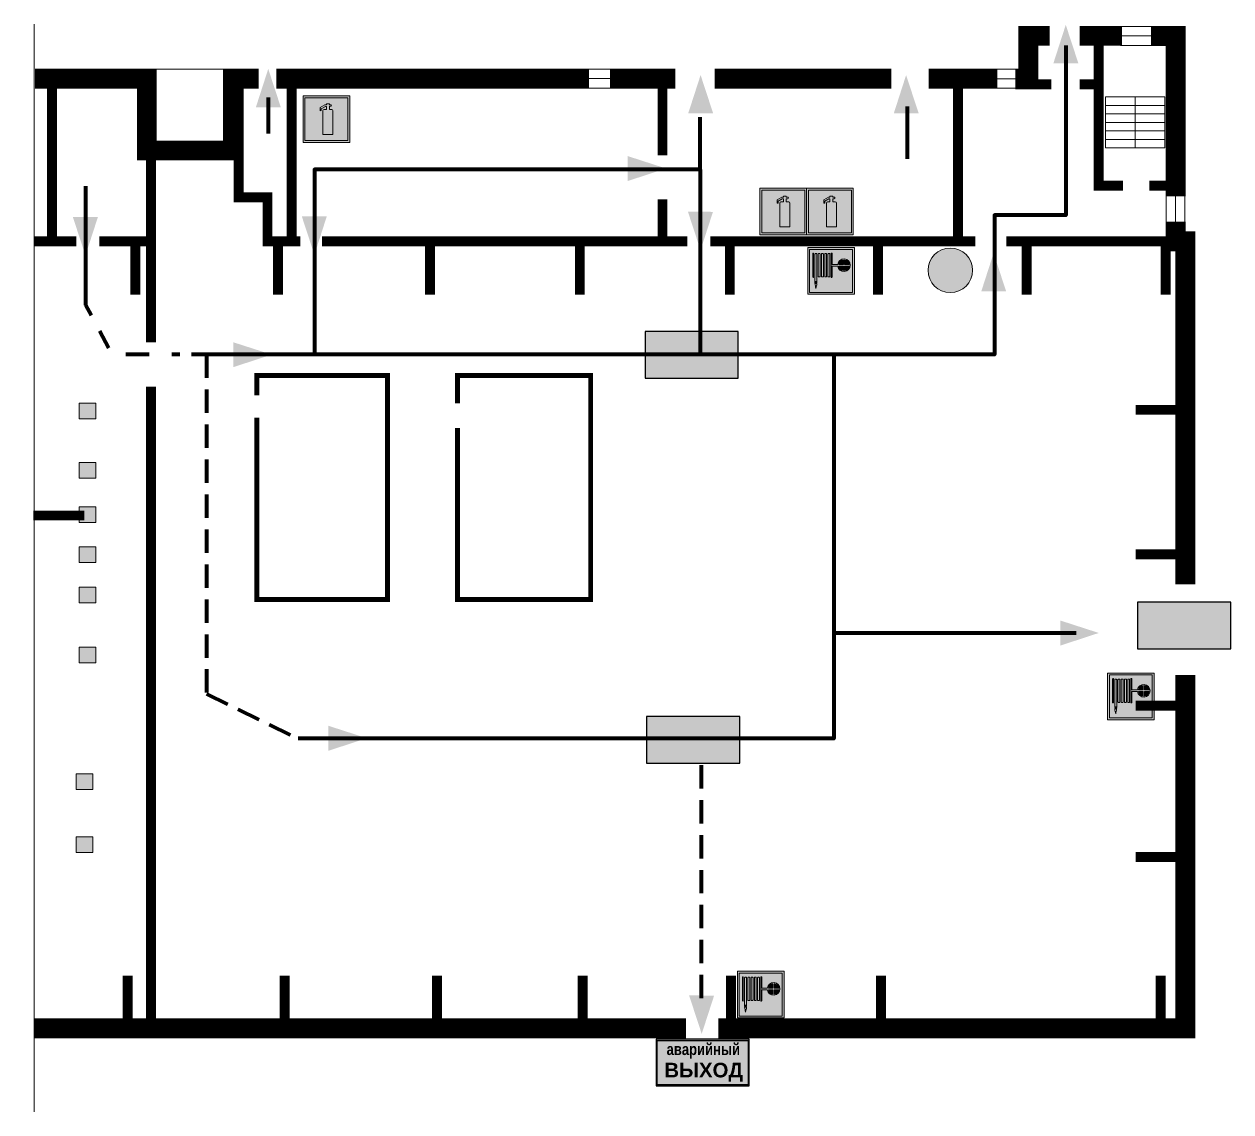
# Model space of a CAD drawing. Header units: millimetres. Extents: x 13114 to 67229, y 22859 to 38520.
# Drawn here: x 28370.2 to 28577.2, y 25576.6 to 25763.3 of the extents above; entities that cross this region are included whole.
import ezdxf

# ---------------------------------------------------------------- set-up
doc = ezdxf.new("R2010")
doc.units = ezdxf.units.MM
doc.linetypes.add('{ Wide Dash }', pattern=[12, 4, -2, 4, -2])
doc.layers.add('План_Штампы', color=7, linetype='Continuous')
doc.styles.add('обычный', font='arial.ttf')

# ---------------------------------------------------------------- blocks, each defined once
blk = doc.blocks.new('A$C41C009D9')
at = {"true_color": 0xffffff}
blk.add_hatch(color=7, dxfattribs=at).paths.add_polyline_path([(0, 8), (-16, 8), (-16, 0), (0, 0)])
h = blk.add_hatch(color=126)
h.dxf.hatch_style = 1
h.paths.add_polyline_path([(-15.8, 7.8), (-15.8, 0.2), (-0.2, 0.2), (-0.2, 7.8)])
at = {"color": 126}
for points in [[(-16, 0), (0, 0), (0, 8), (-16, 8)], [(-16, 0), (0, 0), (0, 8), (-16, 8)], [(-15.8, 7.8), (-0.2, 7.8), (-0.2, 0.2), (-15.8, 0.2)]]:
    blk.add_lwpolyline(points, close=True, dxfattribs=at)
at = {"color": 7, "true_color": 0xffffff, "insert": (-15.8, 7.3), "char_height": 2.5, "width": 15.5999, "attachment_point": 1, "style": 'обычный'}
blk.add_mtext('\\pi1.6133;{\\fArial|b1|i0|c204|p34;\\H0.8x;\\W0.8;аварийный\\H1.25x;\\W1;\\P\\pi1.2327;ВЫХОД}', dxfattribs=at)
blk = doc.blocks.new('A$C7B4425F7')
at = {"true_color": 0xffffff}
blk.add_hatch(color=7, dxfattribs=at).paths.add_polyline_path([(0, 0), (-16, 0), (-16, -8), (0, -8)])
h = blk.add_hatch(color=126)
h.paths.add_polyline_path([(-0.2, -0.2), (-15.8, -0.2), (-15.8, -7.8), (-0.2, -7.8)])
h.paths.add_polyline_path([(-11.76, -2.03), (-11.76, -3.66), (-11.17, -3.66, -0.568275), (-11.17, -6.18), (-12.58, -6.18), (-12.58, -2.03)], flags=16)
h.paths.add_polyline_path([(-13.33, -4.12, -0.495768), (-13.59, -6.18), (-15.03, -6.18), (-15.03, -2.03), (-13.59, -2.03, -0.487973)], flags=16)
h.paths.add_polyline_path([(-10.25, -2.03), (-9.48, -2.03), (-9.48, -6.18), (-10.25, -6.18)], flags=16)
h.paths.add_polyline_path([(-13.84, -3.69), (-14.24, -3.69), (-14.24, -3.03), (-13.9, -3.03, -0.692621)], flags=0)
h.paths.add_polyline_path([(-9.15, -2.03), (-8.4, -2.03), (-8.04, -3.07), (-7.68, -2.03), (-6.93, -2.03), (-7.64, -4.1), (-6.93, -6.18), (-7.68, -6.18), (-8.04, -5.14), (-8.4, -6.18), (-9.15, -6.18), (-8.44, -4.1)], flags=16)
h.paths.add_polyline_path([(-11.76, -4.46), (-11.42, -4.46, -0.692621), (-11.36, -5.12), (-11.76, -5.12)], flags=0)
h.paths.add_polyline_path([(-13.9, -5.2), (-14.24, -5.2), (-14.24, -4.55), (-13.84, -4.55, -0.708038)], flags=0)
edge = h.paths.add_edge_path(flags=16)
edge.add_ellipse((-5.51, -4.08), major_axis=(0, 2.05), ratio=0.586184, start_angle=0, end_angle=360)
edge = h.paths.add_edge_path(flags=0)
edge.add_ellipse((-5.51, -4.08), major_axis=(0, 1.14), ratio=0.454828, start_angle=0, end_angle=360)
h.paths.add_polyline_path([(-4.13, -4.96, 0.377264), (-3.48, -4.52, 0.0555), (-3.16, -2.03), (-1.66, -2.03), (-1.66, -4.96), (-0.96, -4.96), (-0.96, -7.01), (-1.75, -7.01), (-1.75, -6.18), (-3.3, -6.18), (-3.3, -7.02), (-4.13, -7.02)], flags=16)
h.paths.add_polyline_path([(-2.73, -2.91), (-2.28, -2.91), (-2.28, -4.96), (-3.05, -4.96, 0.079136)], flags=0)
at = {"color": 126}
blk.add_lwpolyline([(-16, -8), (0, -8), (0, 0), (-16, 0)], close=True, dxfattribs=at)
blk = doc.blocks.new('A$C32E8229D')
at = {"true_color": 0xffffff}
blk.add_hatch(color=7, dxfattribs=at).paths.add_polyline_path([(0, 0), (0, -8), (16, -8), (16, 0)])
h = blk.add_hatch(color=126)
h.paths.add_polyline_path([(0.2, -0.2), (15.8, -0.2), (15.8, -7.8), (0.2, -7.8)])
h.paths.add_polyline_path([(13.49, -2.05), (12.08, -2.05), (11.37, -2.63, 0.162397), (11.29, -2.84), (11.29, -3.63), (10.35, -3.63), (10.35, -4.05), (11.68, -4.05), (11.68, -3.48), (12.26, -4.28), (11.29, -5.1), (11.29, -6.78), (11.85, -6.78), (11.85, -5.44), (12.8, -4.64), (12.8, -5.94), (14.46, -5.94), (14.46, -5.39), (13.45, -5.39), (13.45, -3.97), (12.46, -2.59), (13.15, -2.59), (13.69, -3.34), (14.18, -3)], flags=16)
h.paths.add_polyline_path([(10.74, -1.82, 1), (11.8, -1.82, 1)], flags=16)
h.paths.add_polyline_path([(9.39, -3.59), (5.99, -3.59), (6.56, -3.03), (5.91, -3.03), (5.1, -3.83), (5.91, -4.64), (6.56, -4.64), (5.99, -4.09), (9.39, -4.09)], flags=16)
h.paths.add_polyline_path([(4.29, -1.08), (1.72, -1.08), (1.72, -6.6), (4.29, -6.6)], flags=16)
at = {"color": 126}
blk.add_lwpolyline([(16, -8), (0, -8), (0, 0), (16, 0)], close=True, dxfattribs=at)
blk = doc.blocks.new('A$C37112FD5')
at = {"true_color": 0xf5f5ff}
h = blk.add_hatch(color=7, dxfattribs=at)
h.dxf.hatch_style = 1
h.paths.add_polyline_path([(12.8, -7.4), (0, -7.4), (0, -20.2), (12.8, -20.2)])
h.paths.add_polyline_path([(12.29, -7.91), (12.29, -19.69), (0.51, -19.69), (0.51, -7.91)], flags=16)
h.paths.add_polyline_path([(4.98, -9.04, -0.42597), (5.17, -9.22), (5.17, -12.25), (5.17, -15.29, -0.432244), (4.98, -15.47), (4.83, -15.47, -0.42597), (4.64, -15.29), (4.64, -12.25), (4.64, -9.22, -0.432244), (4.83, -9.04)], flags=0)
h.paths.add_polyline_path([(4.28, -9.22), (4.28, -12.25), (4.28, -15.29, -0.432244), (4.09, -15.47), (3.94, -15.47, -0.42597), (3.75, -15.29), (3.75, -12.25), (3.75, -9.22, -0.432244), (3.94, -9.04), (4.09, -9.04, -0.42597)], flags=0)
h.paths.add_polyline_path([(5.72, -9.04), (5.87, -9.04, -0.42597), (6.06, -9.22), (6.06, -12.25), (6.06, -15.29, -0.432244), (5.87, -15.47), (5.72, -15.47, -0.42597), (5.53, -15.29), (5.53, -12.25), (5.53, -9.22, -0.432244)], flags=0)
h.paths.add_polyline_path([(6.42, -8.9), (6.5, -8.9, -0.42597), (6.69, -9.08), (6.69, -12.03), (8.21, -12.03, -15.824349), (8.21, -12.47), (6.69, -12.47), (6.69, -15.42, -0.432244), (6.5, -15.6), (6.42, -15.6)], flags=0)
h.paths.add_polyline_path([(3.39, -9.22), (3.39, -12.25), (3.39, -15.29, -0.432244), (3.2, -15.47), (3.05, -15.47, -0.42597), (2.85, -15.29), (2.85, -12.25), (2.85, -9.22, -0.432244), (3.05, -9.04), (3.2, -9.04, -0.42597)], flags=0)
h.paths.add_polyline_path([(2.5, -9.22), (2.5, -16.71), (1.96, -16.71), (1.96, -9.22, -0.432244), (2.15, -9.04), (2.31, -9.04, -0.42597)], flags=0)
h.paths.add_polyline_path([(1.61, -8.9), (1.61, -15.6), (1.57, -15.6, -0.42597), (1.37, -15.42), (1.37, -12.03), (1.37, -9.09, -0.432244), (1.57, -8.9)], flags=0)
h.paths.add_polyline_path([(9.76, -10.81), (9.76, -12.03), (8.49, -12.03, -0.336371)], flags=0)
h.paths.add_polyline_path([(8.49, -12.47), (9.76, -12.47), (9.76, -13.7, -0.336371)], flags=0)
h.paths.add_polyline_path([(10.11, -10.81, -0.336371), (11.38, -12.03), (10.11, -12.03)], flags=0)
h.paths.add_polyline_path([(10.11, -12.47), (11.38, -12.47, -0.336371), (10.11, -13.7)], flags=0)
h.paths.add_polyline_path([(2.5, -16.84), (2.5, -17.05), (1.97, -17.05), (1.97, -16.84)], flags=0)
h.paths.add_polyline_path([(2.5, -17.24, -0.033778), (2.24, -18.6, -0.033778), (1.97, -17.24)], flags=0)
h = blk.add_hatch(color=242)
h.dxf.hatch_style = 1
h.paths.add_polyline_path([(12.29, -7.91), (0.51, -7.91), (0.51, -19.69), (12.29, -19.69)])
h.paths.add_polyline_path([(6.42, -15.6), (6.42, -8.9), (6.5, -8.9, -0.42597), (6.69, -9.08), (6.69, -12.03), (8.21, -12.03, -15.824349), (8.21, -12.47), (6.69, -12.47), (6.69, -15.42, -0.432244), (6.5, -15.6)], flags=16)
h.paths.add_polyline_path([(5.87, -15.47), (5.72, -15.47, -0.42597), (5.53, -15.29), (5.53, -12.25), (5.53, -9.22, -0.432244), (5.72, -9.04), (5.87, -9.04, -0.42597), (6.06, -9.22), (6.06, -12.25), (6.06, -15.29, -0.432244)], flags=16)
h.paths.add_polyline_path([(4.98, -15.47), (4.83, -15.47, -0.42597), (4.64, -15.29), (4.64, -12.25), (4.64, -9.22, -0.432244), (4.83, -9.04), (4.98, -9.04, -0.42597), (5.17, -9.22), (5.17, -12.25), (5.17, -15.29, -0.432244)], flags=16)
h.paths.add_polyline_path([(4.09, -15.47), (3.94, -15.47, -0.42597), (3.75, -15.29), (3.75, -12.25), (3.75, -9.22, -0.432244), (3.94, -9.04), (4.09, -9.04, -0.42597), (4.28, -9.22), (4.28, -12.25), (4.28, -15.29, -0.432244)], flags=16)
h.paths.add_polyline_path([(3.2, -15.47), (3.05, -15.47, -0.42597), (2.85, -15.29), (2.85, -12.25), (2.85, -9.22, -0.432244), (3.05, -9.04), (3.2, -9.04, -0.42597), (3.39, -9.22), (3.39, -12.25), (3.39, -15.29, -0.432244)], flags=16)
h.paths.add_polyline_path([(2.5, -17.05), (1.97, -17.05), (1.97, -16.84), (2.5, -16.84)], flags=16)
h.paths.add_polyline_path([(2.5, -17.24, -0.033778), (2.24, -18.6, -0.033778), (1.97, -17.24)], flags=16)
h.paths.add_polyline_path([(2.5, -16.71), (1.96, -16.71), (1.96, -9.22, -0.432244), (2.15, -9.04), (2.31, -9.04, -0.42597), (2.5, -9.22)], flags=16)
h.paths.add_polyline_path([(1.61, -15.6), (1.57, -15.6, -0.42597), (1.37, -15.42), (1.37, -12.03), (1.37, -9.09, -0.432244), (1.57, -8.9), (1.61, -8.9)], flags=16)
h.paths.add_polyline_path([(8.49, -12.47), (9.76, -12.47), (9.76, -13.7, -0.336371)], flags=0)
h.paths.add_polyline_path([(10.11, -13.7), (10.11, -12.47), (11.38, -12.47, -0.336371)], flags=0)
h.paths.add_polyline_path([(8.49, -12.03, -0.336371), (9.76, -10.81), (9.76, -12.03)], flags=0)
h.paths.add_polyline_path([(10.11, -12.03), (10.11, -10.81, -0.336371), (11.38, -12.03)], flags=0)
h = blk.add_hatch(color=7, dxfattribs=at)
h.dxf.hatch_style = 1
h.paths.add_polyline_path([(1.61, -8.9), (1.57, -8.9, 0.432244), (1.37, -9.09), (1.37, -12.03), (1.37, -15.42, 0.42597), (1.57, -15.6), (1.61, -15.6)])
h.paths.add_polyline_path([(2.5, -9.22, 0.42597), (2.31, -9.04), (2.15, -9.04, 0.432244), (1.96, -9.22), (1.96, -16.71), (2.5, -16.71)])
h.paths.add_polyline_path([(2.5, -16.84), (1.97, -16.84), (1.97, -17.05), (2.5, -17.05)])
h.paths.add_polyline_path([(2.5, -17.24), (1.97, -17.24, 0.033778), (2.24, -18.6, 0.033778)])
h.paths.add_polyline_path([(3.39, -12.25), (3.39, -9.22, 0.42597), (3.2, -9.04), (3.05, -9.04, 0.432244), (2.85, -9.22), (2.85, -12.25), (2.85, -15.29, 0.42597), (3.05, -15.47), (3.2, -15.47, 0.432244), (3.39, -15.29)])
h.paths.add_polyline_path([(4.28, -12.25), (4.28, -9.22, 0.42597), (4.09, -9.04), (3.94, -9.04, 0.432244), (3.75, -9.22), (3.75, -12.25), (3.75, -15.29, 0.42597), (3.94, -15.47), (4.09, -15.47, 0.432244), (4.28, -15.29)])
h.paths.add_polyline_path([(5.17, -12.25), (5.17, -9.22, 0.42597), (4.98, -9.04), (4.83, -9.04, 0.432244), (4.64, -9.22), (4.64, -12.25), (4.64, -15.29, 0.42597), (4.83, -15.47), (4.98, -15.47, 0.432244), (5.17, -15.29)])
h.paths.add_polyline_path([(6.06, -12.25), (6.06, -9.22, 0.42597), (5.87, -9.04), (5.72, -9.04, 0.432244), (5.53, -9.22), (5.53, -12.25), (5.53, -15.29, 0.42597), (5.72, -15.47), (5.87, -15.47, 0.432244), (6.06, -15.29)])
h.paths.add_polyline_path([(6.69, -12.47), (8.21, -12.47, 15.824349), (8.21, -12.03), (6.69, -12.03), (6.69, -9.08, 0.42597), (6.5, -8.9), (6.42, -8.9), (6.42, -15.6), (6.5, -15.6, 0.432244), (6.69, -15.42)])
h.paths.add_polyline_path([(8.49, -12.47), (9.76, -12.47), (9.76, -13.7, -0.336371)], flags=16)
h.paths.add_polyline_path([(8.49, -12.03, -0.336371), (9.76, -10.81), (9.76, -12.03)], flags=16)
h.paths.add_polyline_path([(10.11, -12.47), (11.38, -12.47, -0.336371), (10.11, -13.7)], flags=16)
h.paths.add_polyline_path([(10.11, -12.03), (10.11, -10.81, -0.336371), (11.38, -12.03)], flags=16)
h = blk.add_hatch(color=242)
h.dxf.hatch_style = 1
h.paths.add_polyline_path([(9.76, -10.81, 0.336371), (8.49, -12.03), (9.76, -12.03)])
h.paths.add_polyline_path([(10.11, -10.81), (10.11, -12.03), (11.38, -12.03, 0.336371)])
h.paths.add_polyline_path([(11.38, -12.47), (10.11, -12.47), (10.11, -13.7, 0.336371)])
h.paths.add_polyline_path([(9.76, -12.47), (8.49, -12.47, 0.336371), (9.76, -13.7)])
at = {"color": 242, "lineweight": 5}
for p, q in [((0, -20.2), (0, -7.4)), ((0, -7.4), (12.8, -7.4)), ((1.37, -12.03), (1.37, -9.08)), ((1.57, -8.9), (1.61, -8.9)), ((1.61, -8.9), (1.61, -15.6)), ((1.96, -16.71), (1.96, -9.22)), ((2.15, -9.04), (2.31, -9.04)), ((2.5, -16.71), (2.5, -9.22)), ((2.85, -12.25), (2.85, -9.22)), ((3.05, -9.04), (3.2, -9.04)), ((3.39, -12.25), (3.39, -9.22)), ((3.75, -12.25), (3.75, -9.22)), ((3.94, -9.04), (4.09, -9.04)), ((4.28, -12.25), (4.28, -9.22)), ((4.64, -12.25), (4.64, -9.22)), ((4.83, -9.04), (4.98, -9.04)), ((5.17, -12.25), (5.17, -9.22)), ((5.53, -12.25), (5.53, -9.22)), ((5.72, -9.04), (5.87, -9.04)), ((6.06, -12.25), (6.06, -9.22)), ((6.42, -8.9), (6.42, -15.6)), ((6.5, -8.9), (6.42, -8.9)), ((6.69, -12.03), (6.69, -9.08)), ((12.8, -20.2), (12.8, -7.4)), ((1.37, -12.03), (1.37, -15.42)), ((2.85, -12.25), (2.85, -15.29)), ((3.39, -12.25), (3.39, -15.29)), ((3.75, -12.25), (3.75, -15.29)), ((4.28, -12.25), (4.28, -15.29)), ((4.64, -12.25), (4.64, -15.29)), ((5.17, -12.25), (5.17, -15.29)), ((5.53, -12.25), (5.53, -15.29)), ((6.06, -12.25), (6.06, -15.29)), ((8.21, -12.03), (6.69, -12.03)), ((8.21, -12.47), (6.69, -12.47)), ((6.69, -12.47), (6.69, -15.42)), ((9.76, -12.03), (8.49, -12.03)), ((9.76, -12.47), (8.49, -12.47)), ((9.76, -10.81), (9.76, -12.03)), ((9.76, -12.47), (9.76, -13.7)), ((10.11, -10.81), (10.11, -12.03)), ((11.38, -12.03), (10.11, -12.03)), ((11.38, -12.47), (10.11, -12.47)), ((10.11, -12.47), (10.11, -13.7)), ((1.57, -15.6), (1.61, -15.6)), ((3.05, -15.47), (3.2, -15.47)), ((3.94, -15.47), (4.09, -15.47)), ((4.83, -15.47), (4.98, -15.47)), ((5.72, -15.47), (5.87, -15.47)), ((6.42, -15.6), (6.5, -15.6)), ((1.96, -16.71), (2.5, -16.71)), ((1.97, -16.84), (2.5, -16.84)), ((1.97, -17.05), (1.97, -16.84)), ((2.5, -17.05), (1.97, -17.05)), ((1.97, -17.24), (2.5, -17.24)), ((2.5, -16.84), (2.5, -17.05)), ((0, -20.2), (12.8, -20.2))]:
    blk.add_line(p, q, dxfattribs=at)
blk.add_lwpolyline([(0.51, -7.91), (12.29, -7.91), (12.29, -19.69), (0.51, -19.69)], close=True, dxfattribs=at)
for centre, radius, start, end in [((1.56, -9.09), 0.182, 87.1027, 180.6071), ((2.15, -9.22), 0.182, 87.1027, 180.6071), ((2.32, -9.22), 0.182, 359.3929, 92.8973), ((3.04, -9.22), 0.182, 87.1027, 180.6071), ((3.21, -9.22), 0.182, 359.3929, 92.8973), ((3.93, -9.22), 0.182, 87.1027, 180.6071), ((4.1, -9.22), 0.182, 359.3929, 92.8973), ((4.82, -9.22), 0.182, 87.1027, 180.6071), ((4.99, -9.22), 0.182, 359.3929, 92.8973), ((5.71, -9.22), 0.182, 87.1027, 180.6071), ((5.88, -9.22), 0.182, 359.3929, 92.8973), ((6.51, -9.09), 0.182, 359.3929, 92.8973), ((9.93, -12.25), 1.74, 187.2319, 172.7681), ((9.93, -12.25), 1.46, 96.9927, 171.3585), ((9.93, -12.25), 1.46, 188.6415, 263.0073), ((9.93, -12.25), 1.46, 8.6415, 83.0073), ((9.93, -12.25), 1.46, 276.9927, 351.3585), ((1.56, -15.42), 0.182, 179.3929, 272.8973), ((3.04, -15.29), 0.182, 179.3929, 272.8973), ((3.21, -15.29), 0.182, 267.1027, 0.6071), ((3.93, -15.29), 0.182, 179.3929, 272.8973), ((4.1, -15.29), 0.182, 267.1027, 0.6071), ((4.82, -15.29), 0.182, 179.3929, 272.8973), ((4.99, -15.29), 0.182, 267.1027, 0.6071), ((5.71, -15.29), 0.182, 179.3929, 272.8973), ((5.88, -15.29), 0.182, 267.1027, 0.6071), ((6.51, -15.42), 0.182, 267.1027, 0.6071), ((12.17, -15.98), 10.27, 187.041, 194.7793), ((-7.7, -15.98), 10.27, 345.2207, 352.959)]:
    blk.add_arc(centre, radius, start, end, dxfattribs=at)
blk = doc.blocks.new('A$C7B8C2D5B')
at = {"lineweight": 0}
h = blk.add_hatch(color=5, dxfattribs=at)
h.dxf.hatch_style = 1
h.paths.add_polyline_path([(1.397, -3.024, 1), (-2.112, -3.024, 1)])
at = {"color": 5, "lineweight": 0}
blk.add_circle((-0.358, -3.024), 1.755, dxfattribs=at)
blk = doc.blocks.new('A$C3AD82952')
at = {"true_color": 0xf5f5ff}
h = blk.add_hatch(color=7, dxfattribs=at)
h.dxf.hatch_style = 1
h.paths.add_polyline_path([(8.21, 8.73, 0.414214), (7.89, 9.05), (7.22, 9.05), (7.22, 9.92), (7.59, 9.92, 1), (7.57, 10.36), (7.22, 10.36), (7.22, 10.6), (6.43, 10.6), (6.43, 10.36), (6.01, 10.36), (4.74, 9.59), (4.74, 8.69), (4.98, 8.73), (4.98, 9.26), (6.12, 9.91), (6.43, 9.91), (6.43, 9.05), (5.76, 9.05, 0.414214), (5.44, 8.73), (5.44, 2.2), (8.21, 2.2)], flags=0)
h.paths.add_polyline_path([(12.8, 12.8), (0, 12.8), (0, 0), (12.8, 0)])
h.paths.add_polyline_path([(0.51, 12.29), (12.29, 12.29), (12.29, 0.51), (0.51, 0.51)], flags=16)
h.paths.add_polyline_path([(4.74, 9.59), (6.01, 10.36), (6.43, 10.36), (6.43, 10.6), (7.22, 10.6), (7.22, 10.36), (7.59, 10.36, -0.94586), (7.59, 9.92), (7.22, 9.92), (7.22, 9.05), (7.89, 9.05, -0.414214), (8.21, 8.73), (8.21, 2.2), (5.44, 2.2), (5.44, 8.73, -0.414214), (5.76, 9.05), (6.43, 9.05), (6.43, 9.91), (6.12, 9.91), (4.98, 9.26), (4.98, 8.73), (4.74, 8.69)], flags=0)
h = blk.add_hatch(color=242)
h.dxf.hatch_style = 1
h.paths.add_polyline_path([(12.29, 12.29), (0.51, 12.29), (0.51, 0.51), (12.29, 0.51)])
h.paths.add_polyline_path([(4.74, 8.69), (4.74, 9.59), (6.01, 10.36), (6.43, 10.36), (6.43, 10.6), (7.22, 10.6), (7.22, 10.36), (7.59, 10.36, -0.94586), (7.59, 9.92), (7.22, 9.92), (7.22, 9.05), (7.89, 9.05, -0.414214), (8.21, 8.73), (8.21, 2.2), (5.44, 2.2), (5.44, 8.73, -0.414214), (5.76, 9.05), (6.43, 9.05), (6.43, 9.91), (6.12, 9.91), (4.98, 9.26), (4.98, 8.73)], flags=16)
h = blk.add_hatch(color=7, dxfattribs=at)
h.dxf.hatch_style = 1
h.paths.add_polyline_path([(8.21, 8.73, 0.414214), (7.89, 9.05), (7.22, 9.05), (7.22, 9.92), (7.59, 9.92, 1), (7.57, 10.36), (7.22, 10.36), (7.22, 10.6), (6.43, 10.6), (6.43, 10.36), (6.01, 10.36), (4.74, 9.59), (4.74, 8.69), (4.98, 8.73), (4.98, 9.26), (6.12, 9.91), (6.43, 9.91), (6.43, 9.05), (5.76, 9.05, 0.414214), (5.44, 8.73), (5.44, 2.2), (8.21, 2.2)])
at = {"color": 242, "lineweight": 5}
for p, q in [((0, 0), (0, 12.8)), ((0, 12.8), (12.8, 12.8)), ((6.01, 10.36), (4.74, 9.59)), ((6.01, 10.36), (6.43, 10.36)), ((7.22, 10.6), (6.43, 10.6)), ((6.43, 10.6), (6.43, 10.36)), ((7.22, 10.36), (7.22, 10.6)), ((7.59, 10.36), (7.22, 10.36)), ((12.8, 0), (12.8, 12.8)), ((4.74, 9.59), (4.74, 8.69)), ((4.74, 8.69), (4.98, 8.73)), ((4.98, 9.26), (6.12, 9.91)), ((4.98, 8.73), (4.98, 9.26)), ((5.44, 2.2), (5.44, 8.73)), ((5.76, 9.05), (6.43, 9.05)), ((6.12, 9.91), (6.43, 9.91)), ((6.43, 9.91), (6.43, 9.05)), ((7.22, 9.05), (7.22, 9.92)), ((7.59, 9.92), (7.22, 9.92)), ((7.89, 9.05), (7.22, 9.05)), ((8.21, 2.2), (8.21, 8.73)), ((0, 0), (12.8, 0)), ((5.44, 2.2), (8.21, 2.2))]:
    blk.add_line(p, q, dxfattribs=at)
blk.add_lwpolyline([(0.51, 12.29), (12.29, 12.29), (12.29, 0.51), (0.51, 0.51)], close=True, dxfattribs=at)
for centre, radius, start, end in [((7.58, 10.14), 0.223, 273.1875, 86.8125), ((5.76, 8.73), 0.32, 90, 180), ((7.89, 8.73), 0.32, 0, 90)]:
    blk.add_arc(centre, radius, start, end, dxfattribs=at)

msp = doc.modelspace()

# ---------------------------------------------------------------- hatches: boundary and pattern name
at = {"lineweight": 0}
h = msp.add_hatch(color=256, dxfattribs=at)
h.dxf.hatch_style = 1
h.paths.add_polyline_path([(28379.65, 25695.59), (28382.51, 25695.59), (28382.51, 25698.27), (28379.65, 25698.27)])
h = msp.add_hatch(color=256, dxfattribs=at)
h.dxf.hatch_style = 1
h.paths.add_polyline_path([(28379.65, 25685.41), (28382.51, 25685.41), (28382.51, 25688.09), (28379.65, 25688.09)])
h = msp.add_hatch(color=256, dxfattribs=at)
h.dxf.hatch_style = 1
h.paths.add_polyline_path([(28379.65, 25677.79), (28382.51, 25677.79), (28382.51, 25680.48), (28379.65, 25680.48)])
h = msp.add_hatch(color=256, dxfattribs=at)
h.dxf.hatch_style = 1
h.paths.add_polyline_path([(28379.65, 25670.94), (28382.51, 25670.94), (28382.51, 25673.62), (28379.65, 25673.62)])
h = msp.add_hatch(color=256, dxfattribs=at)
h.dxf.hatch_style = 1
h.paths.add_polyline_path([(28379.65, 25664), (28382.51, 25664), (28382.51, 25666.68), (28379.65, 25666.68)])
h = msp.add_hatch(color=256, dxfattribs=at)
h.dxf.hatch_style = 1
h.paths.add_polyline_path([(28379.65, 25653.68), (28382.51, 25653.68), (28382.51, 25656.37), (28379.65, 25656.37)])
h = msp.add_hatch(color=256, dxfattribs=at)
h.dxf.hatch_style = 1
h.paths.add_polyline_path([(28379.11, 25631.97), (28381.97, 25631.97), (28381.97, 25634.65), (28379.11, 25634.65)])
h = msp.add_hatch(color=256, dxfattribs=at)
h.dxf.hatch_style = 1
h.paths.add_polyline_path([(28379.11, 25621.13), (28381.97, 25621.13), (28381.97, 25623.82), (28379.11, 25623.82)])

# ---------------------------------------------------------------- linework, layer by layer
for points, elevation in [([(28371.9, 25763.31), (28371.9, 25576.65)], 1), ([(28404.49, 25755.56), (28392.68, 25755.56)], -0.7), ([(28475.46, 25755.56), (28464.29, 25755.56)], -0.7), ([(28536.95, 25755.6), (28541.53, 25755.6)], -0.7), ([(28473.47, 25753.96), (28462.3, 25753.96)], -0.7), ([(28537.1, 25753.92), (28541.68, 25753.92)], -0.7), ([(28474.77, 25752.32), (28463.6, 25752.32)], -0.7), ([(28536.97, 25752.3), (28541.55, 25752.3)], -0.7), ([(28566.14, 25729.27), (28566.14, 25735.39)], -0.7), ([(28567.76, 25729.43), (28567.76, 25735.55)], -0.7), ([(28569.33, 25729.3), (28569.33, 25735.42)], -0.7)]:
    msp.add_lwpolyline(points, dxfattribs=dict(at, elevation=elevation))
for points, const_width, elevation in [([(28540.27, 25753.96), (28542.49, 25753.96), (28542.49, 25761.29), (28546.13, 25761.29)], 3.4, -0.7), ([(28551.27, 25761.29), (28558.58, 25761.29)], 3.4, -0.7), ([(28554.54, 25761.08), (28554.54, 25735.59), (28558.73, 25735.59)], 1.7, -0.7), ([(28563.54, 25761.29), (28567.76, 25761.29), (28567.76, 25733.78)], 3.4, -0.7), ([(28372.04, 25753.96), (28391.24, 25753.96), (28391.24, 25741.62), (28406, 25741.62), (28406, 25753.96), (28410.44, 25753.96)], 3.4, -0.7), ([(28383.08, 25726.03), (28391.97, 25726.03), (28391.97, 25755.68)], 1.7, 1), ([(28413.44, 25753.96), (28467.13, 25753.96)], 3.4, -0.7), ([(28470.74, 25753.96), (28481.92, 25753.96)], 3.4, -0.7), ([(28488.65, 25753.96), (28518.99, 25753.96)], 3.4, -0.7), ([(28525.38, 25753.96), (28537.19, 25753.96)], 3.4, -0.7), ([(28374.98, 25726.03), (28374.98, 25753.06)], 1.7, 1), ([(28407.01, 25752.67), (28407.01, 25733.6), (28411.95, 25733.6), (28411.95, 25726.03), (28417.58, 25726.03)], 1.7, -0.7), ([(28416.08, 25726.03), (28416.08, 25753.29)], 1.7, -0.7), ([(28479.72, 25740.81), (28479.72, 25753.54)], 1.7, -0.7), ([(28530.41, 25726.03), (28530.41, 25753.56)], 1.7, -0.7), ([(28540.27, 25753), (28546.43, 25753)], 1.7, -0.7), ([(28551.32, 25753), (28554.54, 25753)], 1.7, -0.7), ([(28563.23, 25735.59), (28567.74, 25735.59)], 1.7, -0.7), ([(28479.72, 25726.03), (28479.72, 25733.22)], 1.7, -0.7), ([(28567.76, 25729.43), (28567.76, 25726.04), (28569.43, 25726.04), (28569.43, 25667.19)], 3.4, -0.7), ([(28371.9, 25726.03), (28379.17, 25726.03)], 1.7, 1), ([(28389.26, 25725.86), (28389.26, 25716.89)], 1.7, -0.7), ([(28391.97, 25726.03), (28391.97, 25708.69)], 1.7, 1), ([(28413.76, 25725.86), (28413.76, 25716.89)], 1.7, -0.7), ([(28421.3, 25726.03), (28483.96, 25726.03)], 1.7, -0.7), ([(28439.84, 25725.86), (28439.84, 25716.89)], 1.7, -0.7), ([(28465.54, 25725.86), (28465.54, 25716.89)], 1.7, -0.7), ([(28487.95, 25726.03), (28533.39, 25726.03)], 1.7, -0.7), ([(28491.28, 25725.86), (28491.28, 25716.89)], 1.7, -0.7), ([(28516.69, 25725.86), (28516.69, 25716.89)], 1.7, -0.7), ([(28538.7, 25726.03), (28569.92, 25726.03)], 1.7, -0.7), ([(28542.21, 25725.86), (28542.21, 25716.89)], 1.7, -0.7), ([(28566.04, 25725.86), (28566.04, 25716.89)], 1.7, -0.7), ([(28391.97, 25701.1), (28391.97, 25591.41)], 1.7, -0.7), ([(28410.11, 25699.59), (28410.11, 25703), (28432.56, 25703), (28432.56, 25664.58), (28410.11, 25664.58), (28410.11, 25695.78)], 0.85, -0.7), ([(28444.57, 25698.25), (28444.57, 25703), (28467.4, 25703), (28467.4, 25664.58), (28444.57, 25664.58), (28444.57, 25693.98)], 0.85, -0.7), ([(28560.88, 25697.12), (28569.43, 25697.12)], 1.7, -0.7), ([(28371.78, 25678.99), (28380.54, 25678.99)], 1.7, -0.7), ([(28560.88, 25672.33), (28569.43, 25672.33)], 1.7, -0.7), ([(28569.43, 25651.6), (28569.43, 25590.99), (28489.32, 25590.99)], 3.4, -0.7), ([(28560.88, 25646.34), (28569.43, 25646.34)], 1.7, -0.7), ([(28560.88, 25620.4), (28569.43, 25620.4)], 1.7, -0.7), ([(28387.97, 25591.19), (28387.97, 25600.03)], 1.7, -0.7), ([(28414.88, 25591.19), (28414.88, 25600.03)], 1.7, -0.7), ([(28441.03, 25591.19), (28441.03, 25600.03)], 1.7, -0.7), ([(28466.04, 25591.19), (28466.04, 25600.03)], 1.7, -0.7), ([(28491.47, 25591.19), (28491.47, 25600.03)], 1.7, -0.7), ([(28517.21, 25591.19), (28517.21, 25600.03)], 1.7, -0.7), ([(28565.19, 25591.19), (28565.19, 25600.03)], 1.7, -0.7), ([(28483.75, 25590.99), (28371.9, 25590.99)], 3.4, -0.7)]:
    msp.add_lwpolyline(points, dxfattribs=dict(at, const_width=const_width, elevation=elevation))
at = {"lineweight": 0, "elevation": -0.7}
for points in [[(28558.34, 25762.91), (28567.52, 25762.91), (28567.52, 25762.91), (28558.34, 25762.91)], [(28558.31, 25759.65), (28567.49, 25759.65), (28567.49, 25759.65), (28558.31, 25759.65)], [(28558.58, 25761.29), (28567.76, 25761.29), (28567.76, 25761.29), (28558.58, 25761.29)], [(28555.7, 25749.36), (28560.8, 25749.36), (28560.8, 25750.82), (28555.7, 25750.82)], [(28555.7, 25747.91), (28560.8, 25747.91), (28560.8, 25749.36), (28555.7, 25749.36)], [(28560.8, 25749.36), (28565.91, 25749.36), (28565.91, 25750.82), (28560.8, 25750.82)], [(28560.8, 25747.91), (28565.91, 25747.91), (28565.91, 25749.36), (28560.8, 25749.36)], [(28555.7, 25746.45), (28560.8, 25746.45), (28560.8, 25747.91), (28555.7, 25747.91)], [(28560.8, 25746.45), (28565.91, 25746.45), (28565.91, 25747.91), (28560.8, 25747.91)], [(28555.7, 25744.99), (28560.8, 25744.99), (28560.8, 25746.45), (28555.7, 25746.45)], [(28555.7, 25743.53), (28560.8, 25743.53), (28560.8, 25744.99), (28555.7, 25744.99)], [(28560.8, 25744.99), (28565.91, 25744.99), (28565.91, 25746.45), (28560.8, 25746.45)], [(28560.8, 25743.53), (28565.91, 25743.53), (28565.91, 25744.99), (28560.8, 25744.99)], [(28555.7, 25742.08), (28560.8, 25742.08), (28560.8, 25743.53), (28555.7, 25743.53)], [(28560.8, 25742.08), (28565.91, 25742.08), (28565.91, 25743.53), (28560.8, 25743.53)], [(28379.65, 25698.27), (28382.51, 25698.27), (28382.51, 25695.59), (28379.65, 25695.59)], [(28379.65, 25688.09), (28382.51, 25688.09), (28382.51, 25685.41), (28379.65, 25685.41)], [(28379.65, 25680.48), (28382.51, 25680.48), (28382.51, 25677.79), (28379.65, 25677.79)], [(28379.65, 25673.62), (28382.51, 25673.62), (28382.51, 25670.94), (28379.65, 25670.94)], [(28379.65, 25666.68), (28382.51, 25666.68), (28382.51, 25664), (28379.65, 25664)], [(28379.65, 25656.37), (28382.51, 25656.37), (28382.51, 25653.68), (28379.65, 25653.68)], [(28379.11, 25634.65), (28381.97, 25634.65), (28381.97, 25631.97), (28379.11, 25631.97)], [(28379.11, 25623.82), (28381.97, 25623.82), (28381.97, 25621.13), (28379.11, 25621.13)]]:
    msp.add_lwpolyline(points, close=True, dxfattribs=at)
at = {"color": 126, "lineweight": 100, "true_color": 0x008754}
for points, elevation in [([(28548.92, 25759.66), (28548.92, 25730.55), (28536.66, 25730.55), (28536.66, 25706.59), (28402.93, 25706.59)], -0.7), ([(28412.11, 25744.56), (28412.11, 25750.71)], -0.7), ([(28521.73, 25740.19), (28521.73, 25749.17)], -0.7), ([(28486.2, 25738.39), (28486.2, 25747.37)], -1.4), ([(28486.2, 25738.39), (28420.03, 25738.39), (28420.03, 25734.14)], -0.7), ([(28486.2, 25738.39), (28486.2, 25706.59)], -0.7), ([(28380.76, 25715.1), (28380.76, 25735.53)], -0.7), ([(28420.03, 25734.14), (28420.03, 25706.59)], -0.7), ([(28509.11, 25706.59), (28509.11, 25640.7), (28417.22, 25640.7)], -0.7), ([(28509.11, 25658.87), (28550.7, 25658.87)], -0.7)]:
    msp.add_lwpolyline(points, dxfattribs=dict(at, elevation=elevation))
at = {"color": 126, "linetype": '{ Wide Dash }', "lineweight": 100, "true_color": 0x008754, "elevation": -0.7}
for points in [[(28381.73, 25713.3), (28380.76, 25715.1)], [(28384.73, 25707.72), (28383.16, 25710.64)], [(28391.65, 25706.59), (28387.02, 25706.59)], [(28402.93, 25706.59), (28395.52, 25706.59)], [(28401.48, 25706.59), (28401.48, 25648.38), (28417.22, 25640.7)], [(28486.41, 25596.15), (28486.41, 25636.6)]]:
    msp.add_lwpolyline(points, dxfattribs=at)
at = {"layer": 'План_Штампы', "color": 126, "true_color": 0x008754}
for points in [[(28551.07, 25756.6, -0.7), (28546.79, 25756.61, -0.7), (28548.91, 25763.19, -0.7)], [(28414.24, 25749.04, -0.7), (28409.96, 25749.05, -0.7), (28412.08, 25755.63, -0.7)], [(28488.42, 25747.98, -0.7), (28484.13, 25747.99, -0.7), (28486.26, 25754.57, -0.7)], [(28523.68, 25747.98, -0.7), (28519.4, 25747.99, -0.7), (28521.52, 25754.57, -0.7)], [(28473.74, 25736.38, -0.7), (28473.75, 25740.67, -0.7), (28480.32, 25738.54, -0.7)], [(28484.09, 25731.11, -0.7), (28488.38, 25731.1, -0.7), (28486.25, 25724.52, -0.7)], [(28378.56, 25730.2, -0.7), (28382.85, 25730.19, -0.7), (28380.72, 25723.62, -0.7)], [(28417.84, 25730.32, -0.7), (28422.12, 25730.31, -0.7), (28420, 25723.73, -0.7)], [(28538.69, 25717.43, -0.7), (28534.41, 25717.44, -0.7), (28536.53, 25724.01, -0.7)], [(28406.07, 25704.44, -0.7), (28406.08, 25708.72, -0.7), (28412.66, 25706.6, -0.7)], [(28547.99, 25656.67, -0.7), (28548, 25660.96, -0.7), (28554.58, 25658.83, -0.7)], [(28422.4, 25638.61, -0.7), (28422.41, 25642.9, -0.7), (28428.99, 25640.77, -0.7)], [(28484.29, 25596.62, -0.7), (28488.58, 25596.61, -0.7), (28486.45, 25590.03, -0.7)]]:
    msp.add_solid(points, dxfattribs=at)

# ---------------------------------------------------------------- block references
for name, p, xscale, yscale, zscale in [('A$C3AD82952', (28418.05, 25743.01), 0.625, 0.625, 0.625), ('A$C3AD82952', (28496.44, 25727.16), 0.625, 0.625, 0.625), ('A$C3AD82952', (28504.44, 25727.16), 0.625, 0.625, 0.625), ('A$C37112FD5', (28504.65, 25729.59), 0.6249984004534781, 0.6249984004534781, 0.6249984004534781), ('A$C7B8C2D5B', (28529.88, 25727.65), 2.177419353276491, 2.177419353276491, 2.177419353276491), ('A$C37112FD5', (28556.08, 25656.57), 0.6249984004534781, 0.6249984004534781, 0.6249984004534781), ('A$C37112FD5', (28492.58, 25605.4), 0.6249984004534781, 0.6249984004534781, 0.6249984004534781)]:
    msp.add_blockref(name, p, dxfattribs=dict(xscale=xscale, yscale=yscale, zscale=zscale))
msp.add_blockref('A$C41C009D9', (28494.61, 25581.1))
at = {"layer": 'План_Штампы', "color": 126, "true_color": 0x008754, "xscale": -1}
for p in [(28492.72, 25710.56), (28492.99, 25644.48)]:
    msp.add_blockref('A$C32E8229D', p, dxfattribs=at)
at = {"layer": 'План_Штампы'}
msp.add_blockref('A$C7B4425F7', (28577.24, 25664.12), dxfattribs=at)

doc.saveas('drawing.dxf')
